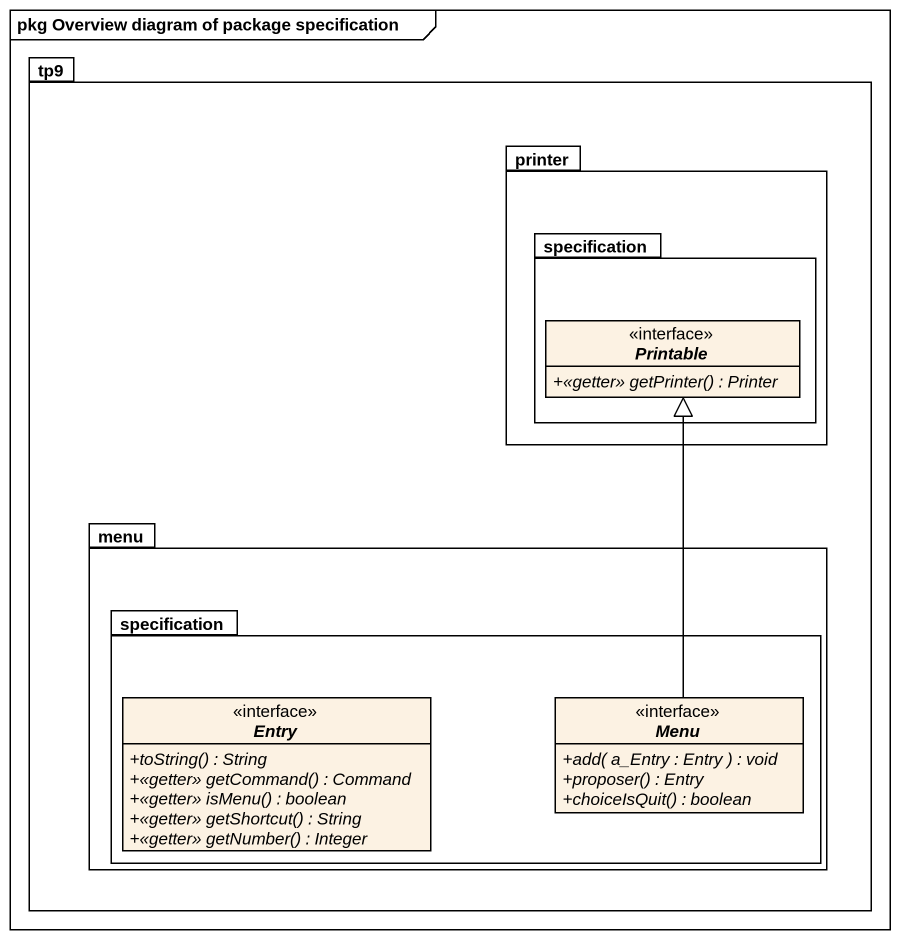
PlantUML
@startuml
mainframe pkg Overview diagram of package specification
hide circle
hide empty members
skinparam classAttributeIconSize 0
package tp9 {
  package printer {
    package specification {
      interface Printable {
        {abstract} +<<getter>> getPrinter() : Printer
      }
    }
  }
  package menu {
    package "specification" as specification_2 {
      interface Entry {
        {abstract} +toString() : String
        {abstract} +<<getter>> getCommand() : Command
        {abstract} +<<getter>> isMenu() : boolean
        {abstract} +<<getter>> getShortcut() : String
        {abstract} +<<getter>> getNumber() : Integer
      }
      interface Menu {
        {abstract} +add( a_Entry : Entry ) : void
        {abstract} +proposer() : Entry
        {abstract} +choiceIsQuit() : boolean
      }
    }
  }
}
Menu -up-|> Printable
@enduml
